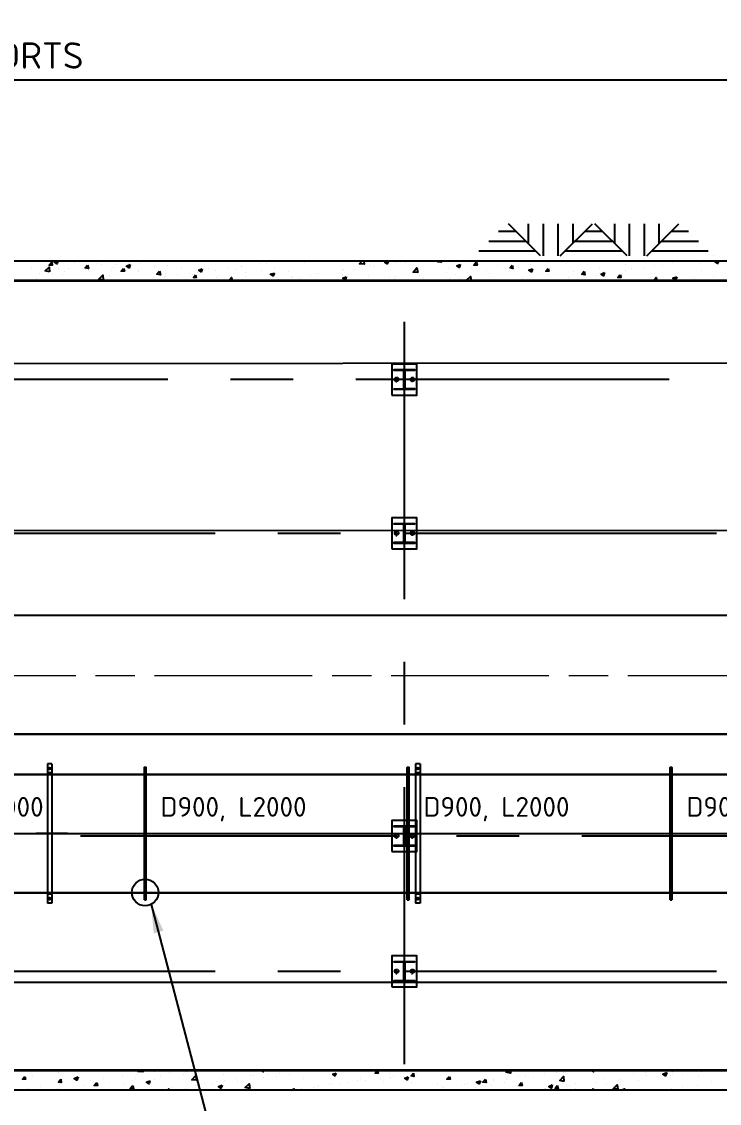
# Model space of a CAD drawing. Header units: inches. Extents: x 0 to 63075, y 0 to 44550.
# Drawn here: x 24746 to 30053, y 30238 to 38462 of the extents above; entities that cross this region are included whole.
import ezdxf

# ---------------------------------------------------------------- set-up
doc = ezdxf.new("R2010")
doc.units = ezdxf.units.IN
doc.header["$MEASUREMENT"] = 0
doc.linetypes.add('ACAD_ISO08W100', pattern=[36, 24, -3, 6, -3])
for name, color, linetype in [('PDF2_Geometry', 7, 'Continuous'), ('PDF_AXES', 7, 'Continuous'), ('PDF_Text', 7, 'Continuous')]:
    doc.layers.add(name, color=color, linetype=linetype)
doc.layers.add('PDF2_Solid Fills', color=7, linetype='Continuous', true_color=0x00338d)
doc.styles.add('PDF ISOCPEUR', font='isocpeur.ttf')

# ---------------------------------------------------------------- blocks, each defined once
blk = doc.blocks.new('1693 Drift')
at = {"linetype": 'ACAD_ISO08W100', "lineweight": 0, "ltscale": 50}
blk.add_lwpolyline([(-190184.8, -16058.3), (-156755.7, -16058.3)], dxfattribs=at)
at = {"layer": 'PDF2_Geometry', "color": 253, "lineweight": 25, "true_color": 0x999999}
for points in [[(-179096.8, -8278.6), (-179096.8, -11053), (-177094.7, -13055.1), (-159078.8, -13055.1), (-159078.8, -19061.5), (-177094.7, -19061.5), (-179096.8, -21063.6), (-179093.7, -29904.7)], [(-179093.7, -11053), (-179093.7, -8281.8), (-179093.7, -11053), (-177091.5, -13055.1), (-159078.8, -13055.1), (-159078.8, -19061.5), (-177091.5, -19061.5), (-179093.7, -21060.4), (-179093.7, -29901.6)], [(-178896.6, -8278.6), (-178947.5, -10992.6), (-177034.3, -12905.8), (-158929.4, -12905.8), (-158929.4, -19210.9), (-177034.3, -19210.9), (-178937.9, -21114.5), (-178925.2, -29904.7)]]:
    blk.add_lwpolyline(points, dxfattribs=at)
at = {"layer": 'PDF2_Geometry', "color": 252, "lineweight": 25, "true_color": 0x939598}
for points in [[(-163848.9, -12867.6), (-164093.6, -12622.9)], [(-163944.3, -12622.9), (-163944.3, -12772.3)], [(-163829.9, -12622.9), (-163829.9, -12867.6)], [(-163718.6, -12622.9), (-163718.6, -12867.6)], [(-163699.6, -12867.6), (-163454.9, -12622.9)], [(-163604.2, -12622.9), (-163604.2, -12772.3)], [(-163191.1, -12867.6), (-163435.8, -12622.9)], [(-163286.4, -12622.9), (-163286.4, -12772.3)], [(-163175.2, -12622.9), (-163175.2, -12867.6)], [(-163060.8, -12622.9), (-163060.8, -12867.6)], [(-163041.7, -12867.6), (-162797, -12622.9)], [(-162949.6, -12622.9), (-162949.6, -12772.3)], [(-164169.9, -12680.1), (-164036.4, -12680.1)], [(-163512.1, -12680.1), (-163381.8, -12680.1)], [(-162854.2, -12680.1), (-162723.9, -12680.1)], [(-164319.3, -12829.5), (-163887.1, -12829.5)], [(-164243, -12756.4), (-163963.3, -12756.4)], [(-163661.4, -12829.5), (-163229.2, -12829.5)], [(-163585.2, -12756.4), (-163305.5, -12756.4)], [(-163003.6, -12829.5), (-162574.6, -12829.5)], [(-162930.5, -12756.4), (-162647.7, -12756.4)], [(-167681.6, -12912.1), (-167681.6, -12912.1)], [(-167595.8, -12912.1), (-167595.8, -12912.1)], [(-167519.5, -12905.8), (-167525.9, -12928), (-167544.9, -12915.3), (-167522.7, -12905.8)], [(-165193.2, -12905.8), (-165190, -12931.2), (-165225, -12928), (-165205.9, -12905.8)], [(-165005.7, -12905.8), (-165015.3, -12928), (-165034.3, -12915.3), (-165012.1, -12905.8)], [(-164783.3, -12909), (-164783.3, -12909)], [(-164608.5, -12905.8), (-164605.3, -12915.3), (-164630.7, -12912.1), (-164624.4, -12905.8)], [(-163982.4, -12912.1), (-163982.4, -12912.1)], [(-163779, -12912.1), (-163779, -12912.1)], [(-163044.9, -12905.8), (-163044.9, -12905.8)], [(-163013.1, -12905.8), (-163013.1, -12905.8)], [(-162536.4, -12867.6), (-162536.4, -12867.6)], [(-162495.1, -12905.8), (-162501.5, -12924.8), (-162520.5, -12912.1), (-162501.5, -12905.8)], [(-167719.7, -12956.6), (-167719.7, -12956.6)], [(-167516.3, -12963), (-167516.3, -12963)], [(-167468.6, -12985.2), (-167468.6, -12985.2)], [(-167440, -12966.2), (-167440, -12966.2)], [(-167392.4, -12921.7), (-167392.4, -12921.7)], [(-167322.5, -12966.2), (-167322.5, -12966.2)], [(-167312.9, -12972.5), (-167312.9, -12972.5)], [(-167290.7, -12982), (-167290.7, -12982)], [(-167217.6, -12928), (-167217.6, -12928)], [(-167189, -12931.2), (-167189, -12931.2)], [(-167109.5, -12982), (-167109.5, -12982)], [(-167100, -12956.6), (-167100, -12956.6)], [(-167080.9, -12934.4), (-167080.9, -12934.4)], [(-166985.6, -12921.7), (-166985.6, -12921.7)], [(-166985.6, -12937.6), (-166985.6, -12937.6)], [(-166906.1, -12975.7), (-166906.1, -12975.7)], [(-166906.1, -12988.4), (-166906.1, -12988.4)], [(-166899.8, -12928), (-166899.8, -12928)], [(-166782.2, -12947.1), (-166782.2, -12947.1)], [(-166683.7, -12937.6), (-166683.7, -12937.6)], [(-166578.8, -12956.6), (-166578.8, -12956.6)], [(-166461.2, -12991.6), (-166461.2, -12991.6)], [(-166375.4, -12963), (-166375.4, -12963)], [(-166318.2, -12975.7), (-166318.2, -12975.7)], [(-166219.7, -12959.8), (-166219.7, -12959.8)], [(-166172, -12972.5), (-166172, -12972.5)], [(-166124.4, -12947.1), (-166124.4, -12947.1)], [(-166124.4, -12950.3), (-166124.4, -12950.3)], [(-166092.6, -12994.8), (-166092.6, -12994.8)], [(-165981.4, -12928), (-165981.4, -12928)], [(-165968.6, -12982), (-165968.6, -12982)], [(-165930.5, -12924.8), (-165930.5, -12924.8)], [(-165870.1, -12956.6), (-165870.1, -12956.6)], [(-165765.3, -12988.4), (-165765.3, -12988.4)], [(-165647.7, -12918.5), (-165647.7, -12918.5)], [(-165358.5, -12982), (-165358.5, -12982)], [(-165348.9, -12972.5), (-165348.9, -12972.5)], [(-165263.1, -12969.3), (-165263.1, -12969.3)], [(-165151.9, -12943.9), (-165151.9, -12943.9)], [(-165120.1, -12950.3), (-165120.1, -12950.3)], [(-164954.9, -12915.3), (-164954.9, -12915.3)], [(-164878.6, -12918.5), (-164878.6, -12918.5)], [(-164773.7, -12991.6), (-164773.7, -12991.6)], [(-164567.2, -12991.6), (-164567.2, -12991.6)], [(-164551.3, -12953.4), (-164551.3, -12953.4)], [(-164401.9, -12994.8), (-164401.9, -12994.8)], [(-164373.3, -12963), (-164373.3, -12963)], [(-164328.8, -12915.3), (-164328.8, -12915.3)], [(-164258.9, -12975.7), (-164258.9, -12975.7)], [(-164179.4, -12940.7), (-164179.4, -12940.7)], [(-164017.4, -12943.9), (-164017.4, -12943.9)], [(-164014.2, -12959.8), (-164014.2, -12959.8)], [(-163922, -12931.2), (-163922, -12931.2)], [(-163791.7, -12921.7), (-163791.7, -12921.7)], [(-163597.9, -12985.2), (-163597.9, -12985.2)], [(-163400.8, -12956.6), (-163400.8, -12956.6)], [(-163203.8, -12931.2), (-163203.8, -12931.2)], [(-163203.8, -12978.9), (-163203.8, -12978.9)], [(-163156.1, -12966.2), (-163156.1, -12966.2)], [(-163060.8, -12953.4), (-163060.8, -12953.4)], [(-162981.4, -12940.7), (-162981.4, -12940.7)], [(-162917.8, -12937.6), (-162917.8, -12937.6)], [(-162841.5, -12915.3), (-162841.5, -12915.3)], [(-162638.1, -12924.8), (-162638.1, -12924.8)], [(-162622.2, -12978.9), (-162622.2, -12978.9)], [(-167684.8, -13039.2), (-167684.8, -13039.2)], [(-167662.5, -13004.3), (-167662.5, -13004.3)], [(-167564, -12997.9), (-167564, -12997.9)], [(-167487.7, -13010.6), (-167487.7, -13010.6)], [(-167351.1, -13052), (-167351.1, -13052)], [(-167128.6, -13013.8), (-167128.6, -13013.8)], [(-166941.1, -13055.1), (-166941.1, -13055.1)], [(-166709.1, -13029.7), (-166709.1, -13029.7)], [(-166702.8, -12997.9), (-166702.8, -12997.9)], [(-166702.8, -13023.4), (-166702.8, -13023.4)], [(-166607.4, -13010.6), (-166607.4, -13010.6)], [(-166515.3, -13004.3), (-166515.3, -13004.3)], [(-166499.4, -13007.5), (-166499.4, -13007.5)], [(-166315, -13032.9), (-166315, -13032.9)], [(-166296, -13013.8), (-166296, -13013.8)], [(-166216.5, -13055.1), (-166200.6, -13032.9), (-166194.3, -13055.1)], [(-166216.5, -13055.1), (-166216.5, -13055.1)], [(-166092.6, -13023.4), (-166092.6, -13023.4)], [(-165933.7, -13052), (-165933.7, -13052)], [(-165889.2, -13032.9), (-165889.2, -13032.9)], [(-165841.5, -13045.6), (-165841.5, -13045.6)], [(-165746.2, -13032.9), (-165746.2, -13032.9)], [(-165736.7, -13023.4), (-165736.7, -13023.4)], [(-165685.8, -13042.4), (-165685.8, -13042.4)], [(-165600, -13013.8), (-165600, -13013.8)], [(-165561.9, -12997.9), (-165561.9, -12997.9)], [(-165539.6, -12997.9), (-165539.6, -12997.9)], [(-165482.4, -13048.8), (-165482.4, -13048.8)], [(-165358.5, -13007.5), (-165358.5, -13007.5)], [(-165155.1, -13017), (-165155.1, -13017)], [(-164996.2, -13029.7), (-164996.2, -13029.7)], [(-164958.1, -13042.4), (-164958.1, -13042.4)], [(-164951.7, -13023.4), (-164951.7, -13023.4)], [(-164767.4, -13020.2), (-164767.4, -13020.2)], [(-164748.3, -13032.9), (-164748.3, -13032.9)], [(-164738.8, -13039.2), (-164738.8, -13039.2)], [(-164544.9, -13042.4), (-164544.9, -13042.4)], [(-164497.2, -13007.5), (-164497.2, -13007.5)], [(-164459.1, -13036.1), (-164459.1, -13036.1)], [(-164392.4, -13055.1), (-164411.4, -13052), (-164382.8, -13023.4), (-164376.5, -13055.1)], [(-164338.3, -13048.8), (-164338.3, -13048.8)], [(-164236.7, -12997.9), (-164236.7, -12997.9)], [(-163985.6, -13039.2), (-163985.6, -13039.2)], [(-163791.7, -13010.6), (-163791.7, -13010.6)], [(-163636, -13029.7), (-163636, -13029.7)], [(-163540.7, -13017), (-163540.7, -13017)], [(-163423.1, -13017), (-163423.1, -13017)], [(-163397.7, -12997.9), (-163397.7, -12997.9)], [(-163241.9, -13010.6), (-163238.8, -13032.9), (-163261, -13032.9), (-163245.1, -13010.6)], [(-163016.3, -13032.9), (-163016.3, -13032.9)], [(-162987.7, -13055.1), (-162968.6, -13032.9), (-162965.5, -13055.1)], [(-162819.3, -13004.3), (-162819.3, -13004.3)], [(-162774.8, -13055.1), (-162774.8, -13055.1)], [(-162679.4, -13042.4), (-162679.4, -13042.4)], [(-162536.4, -13023.4), (-162536.4, -13023.4)], [(-164885, -15476.8), (-164885, -13369.8)], [(-164894.5, -13738.4), (-164961.2, -13738.4), (-164961.2, -13732), (-164808.7, -13732), (-164808.7, -13738.4), (-164875.4, -13738.4)], [(-166683.7, -13808.3), (-169067.2, -13808.3)], [(-165730.3, -13808.3), (-166207, -13808.3)], [(-162870.1, -13808.3), (-165253.6, -13808.3)], [(-164888.1, -13868.7), (-164888.1, -13744.8)], [(-164881.8, -13744.8), (-164881.8, -13868.7)], [(-164875.4, -13875.1), (-164808.7, -13875.1), (-164808.7, -13884.6), (-164961.2, -13884.6), (-164961.2, -13878.2), (-164894.5, -13878.2)], [(-164894.5, -14907.9), (-164961.2, -14907.9), (-164961.2, -14901.5), (-164808.7, -14901.5), (-164808.7, -14907.9), (-164875.4, -14907.9)], [(-164888.1, -15038.2), (-164888.1, -14914.3)], [(-164881.8, -14914.3), (-164881.8, -15038.2)], [(-166324.6, -14977.8), (-168708.1, -14977.8)], [(-165371.2, -14977.8), (-165847.9, -14977.8)], [(-164875.4, -15044.5), (-164808.7, -15044.5), (-164808.7, -15054.1), (-164961.2, -15054.1), (-164961.2, -15044.5), (-164894.5, -15044.5)], [(-162511, -14977.8), (-164894.5, -14977.8)], [(-176090.5, -16503.2), (-175686.9, -16503.2), (-175690.1, -15603.9), (-161405.1, -15600.7)], [(-164885, -16430.1), (-164885, -15953.4)], [(-160197.5, -16503.2), (-175686.9, -16503.2), (-160197.5, -16503.2)], [(-164885, -19013.8), (-164885, -16906.8)], [(-167446.4, -17259.6), (-167684.8, -17259.6)], [(-164894.5, -17208.7), (-164961.2, -17208.7), (-164961.2, -17202.4), (-164808.7, -17202.4), (-164808.7, -17208.7), (-164875.4, -17208.7)], [(-164888.1, -17339), (-164888.1, -17215.1)], [(-164881.8, -17215.1), (-164881.8, -17339)], [(-164964.4, -17278.7), (-167347.9, -17278.7)], [(-164875.4, -17348.6), (-164808.7, -17348.6), (-164808.7, -17354.9), (-164961.2, -17354.9), (-164961.2, -17348.6), (-164894.5, -17348.6)], [(-164011, -17278.7), (-164487.7, -17278.7)], [(-160855.3, -17278.7), (-163534.3, -17278.7)], [(-164894.5, -18238.4), (-164961.2, -18238.4), (-164961.2, -18232.1), (-164808.7, -18232.1), (-164808.7, -18238.4), (-164875.4, -18238.4)], [(-164888.1, -18368.7), (-164888.1, -18244.8)], [(-164881.8, -18244.8), (-164881.8, -18368.7)], [(-166324.6, -18308.3), (-168708.1, -18308.3)], [(-165371.2, -18308.3), (-165847.9, -18308.3)], [(-162511, -18308.3), (-164894.5, -18308.3)], [(-164875.4, -18378.2), (-164808.7, -18378.2), (-164808.7, -18384.6), (-164961.2, -18384.6), (-164961.2, -18378.2), (-164894.5, -18378.2)], [(-167513.1, -19074.2), (-167513.1, -19074.2)], [(-166877.5, -19061.5), (-166874.4, -19071), (-166909.3, -19067.9), (-166903, -19061.5)], [(-166871.2, -19064.7), (-166871.2, -19064.7)], [(-166788.6, -19071), (-166788.6, -19071)], [(-166667.8, -19074.2), (-166667.8, -19074.2)], [(-166540.7, -19071), (-166540.7, -19071)], [(-165975, -19061.5), (-165959.1, -19071), (-165955.9, -19061.5)], [(-165832, -19080.6), (-165832, -19080.6)], [(-165689, -19061.5), (-165689, -19061.5)], [(-165571.4, -19064.7), (-165571.4, -19064.7)], [(-165088.3, -19061.5), (-165085.2, -19080.6), (-165107.4, -19080.6), (-165091.5, -19061.5)], [(-164996.2, -19080.6), (-164996.2, -19080.6)], [(-164077.8, -19061.5), (-164077.8, -19080.6), (-164109.5, -19074.2), (-164096.8, -19061.5)], [(-163820.3, -19080.6), (-163820.3, -19080.6)], [(-163725, -19077.4), (-163725, -19077.4)], [(-163677.3, -19077.4), (-163677.3, -19077.4)], [(-163629.7, -19067.9), (-163629.7, -19067.9)], [(-163461.2, -19061.5), (-163445.3, -19071), (-163442.2, -19061.5)], [(-163254.7, -19067.9), (-163254.7, -19067.9)], [(-163051.3, -19077.4), (-163051.3, -19077.4)], [(-162844.7, -19071), (-162844.7, -19071)], [(-162622.2, -19071), (-162622.2, -19071)], [(-167710.2, -19102.8), (-167710.2, -19102.8)], [(-167268.4, -19134.6), (-167268.4, -19134.6)], [(-167173.1, -19121.9), (-167173.1, -19121.9)], [(-167128.6, -19150.5), (-167128.6, -19150.5)], [(-167030.1, -19102.8), (-167030.1, -19102.8)], [(-166931.6, -19121.9), (-166931.6, -19121.9)], [(-166788.6, -19131.4), (-166788.6, -19131.4)], [(-166740.9, -19099.6), (-166740.9, -19099.6)], [(-166566.1, -19093.3), (-166566.1, -19093.3)], [(-166464.4, -19083.7), (-166464.4, -19083.7)], [(-166407.2, -19156.8), (-166407.2, -19156.8)], [(-166311.9, -19144.1), (-166311.9, -19144.1)], [(-166261, -19090.1), (-166261, -19090.1)], [(-166251.5, -19137.8), (-166251.5, -19137.8)], [(-166168.9, -19125.1), (-166168.9, -19125.1)], [(-166156.1, -19144.1), (-166156.1, -19144.1)], [(-166057.6, -19099.6), (-166057.6, -19099.6)], [(-166029, -19099.6), (-166029, -19099.6)], [(-165959.1, -19115.5), (-165959.1, -19115.5)], [(-165927.3, -19093.3), (-165927.3, -19093.3)], [(-165854.2, -19109.2), (-165854.2, -19109.2)], [(-165762.1, -19090.1), (-165762.1, -19090.1)], [(-165650.8, -19118.7), (-165650.8, -19118.7)], [(-165447.5, -19125.1), (-165447.5, -19125.1)], [(-165441.1, -19156.8), (-165441.1, -19156.8)], [(-165377.5, -19163.2), (-165377.5, -19163.2)], [(-165307.6, -19150.5), (-165307.6, -19150.5)], [(-165244.1, -19134.6), (-165244.1, -19134.6)], [(-165218.6, -19118.7), (-165218.6, -19118.7)], [(-165180.5, -19137.8), (-165180.5, -19137.8)], [(-165066.1, -19118.7), (-165066.1, -19118.7)], [(-165040.7, -19144.1), (-165040.7, -19144.1)], [(-164989.8, -19112.3), (-164989.8, -19112.3)], [(-164970.8, -19106), (-164970.8, -19106)], [(-164834.1, -19150.5), (-164834.1, -19150.5)], [(-164827.8, -19086.9), (-164827.8, -19086.9)], [(-164789.6, -19083.7), (-164789.6, -19083.7)], [(-164630.7, -19160), (-164630.7, -19160)], [(-164408.3, -19160), (-164408.3, -19160)], [(-164208.1, -19131.4), (-164208.1, -19131.4)], [(-164204.9, -19141), (-164204.9, -19141)], [(-164122.2, -19153.7), (-164122.2, -19153.7)], [(-164109.5, -19128.2), (-164109.5, -19128.2)], [(-164014.2, -19102.8), (-164014.2, -19102.8)], [(-163966.5, -19109.2), (-163966.5, -19109.2)], [(-163899.8, -19115.5), (-163899.8, -19115.5)], [(-163585.2, -19163.2), (-163585.2, -19163.2)], [(-163432.6, -19150.5), (-163432.6, -19150.5)], [(-163362.7, -19125.1), (-163362.7, -19125.1)], [(-163248.3, -19153.7), (-163248.3, -19153.7)], [(-163238.8, -19128.2), (-163238.8, -19128.2)], [(-163140.3, -19086.9), (-163140.3, -19086.9)], [(-163105.3, -19134.6), (-163105.3, -19134.6)], [(-163041.7, -19099.6), (-163041.7, -19099.6)], [(-162863.8, -19102.8), (-162863.8, -19102.8)], [(-162847.9, -19086.9), (-162847.9, -19086.9)], [(-162768.4, -19090.1), (-162768.4, -19090.1)], [(-162644.5, -19096.5), (-162644.5, -19096.5)], [(-162549.2, -19144.1), (-162549.2, -19144.1)], [(-167751.5, -19198.2), (-167751.5, -19198.2)], [(-167656.1, -19185.4), (-167656.1, -19185.4)], [(-167519.5, -19201.3), (-167519.5, -19201.3)], [(-167510, -19166.4), (-167510, -19166.4)], [(-167325.6, -19179.1), (-167325.6, -19179.1)], [(-167233.5, -19207.7), (-167233.5, -19207.7)], [(-167011, -19169.6), (-167011, -19169.6)], [(-166794.9, -19207.7), (-166794.9, -19207.7)], [(-166686.9, -19210.9), (-166677.3, -19201.3), (-166674.2, -19210.9)], [(-166648.7, -19188.6), (-166648.7, -19188.6)], [(-166547, -19198.2), (-166547, -19198.2)], [(-166473.9, -19175.9), (-166473.9, -19175.9)], [(-166350, -19169.6), (-166350, -19169.6)], [(-165749.4, -19210.9), (-165723.9, -19201.3), (-165727.1, -19210.9)], [(-165663.6, -19195), (-165663.6, -19195)], [(-165574.6, -19191.8), (-165574.6, -19191.8)], [(-165546, -19182.3), (-165546, -19182.3)], [(-165450.6, -19169.6), (-165450.6, -19169.6)], [(-164796, -19210.9), (-164796, -19210.9)], [(-164684.7, -19204.5), (-164684.7, -19204.5)], [(-164598.9, -19185.4), (-164598.9, -19185.4)], [(-164589.4, -19191.8), (-164589.4, -19191.8)], [(-164446.4, -19172.7), (-164446.4, -19172.7)], [(-164427.3, -19169.6), (-164427.3, -19169.6)], [(-164344.7, -19191.8), (-164344.7, -19191.8)], [(-164223.9, -19179.1), (-164223.9, -19179.1)], [(-164020.6, -19185.4), (-164020.6, -19185.4)], [(-163826.7, -19207.7), (-163826.7, -19207.7)], [(-163817.2, -19195), (-163817.2, -19195)], [(-163807.6, -19201.3), (-163807.6, -19201.3)], [(-163626.5, -19179.1), (-163626.5, -19179.1)], [(-163613.8, -19204.5), (-163613.8, -19204.5)], [(-163585.2, -19198.2), (-163585.2, -19198.2)], [(-163454.9, -19210.9), (-163448.5, -19201.3), (-163445.3, -19210.9)], [(-163343.6, -19166.4), (-163343.6, -19166.4)], [(-163238.8, -19210.9), (-163210.2, -19201.3), (-163213.3, -19210.9)], [(-162851.1, -19198.2), (-162851.1, -19198.2)], [(-162771.6, -19182.3), (-162771.6, -19182.3)], [(-162657.2, -19172.7), (-162657.2, -19172.7)]]:
    blk.add_lwpolyline(points, dxfattribs=at)
for points in [[(-167583.1, -12988.4), (-167618, -12982), (-167586.2, -12953.4)], [(-167567.2, -12915.3), (-167564, -12937.6), (-167586.2, -12937.6)], [(-167293.9, -12937.6), (-167287.5, -12963), (-167312.9, -12959.8)], [(-167020.6, -12963), (-167014.2, -12985.2), (-167039.6, -12985.2)], [(-166969.7, -12934.4), (-166979.2, -12959.8), (-166998.3, -12947.1)], [(-166747.2, -12985.2), (-166740.9, -13010.6), (-166766.3, -13007.5)], [(-166423.1, -12966.2), (-166429.5, -12988.4), (-166448.5, -12975.7)], [(-164783.3, -12994.8), (-164818.2, -12991.6), (-164789.6, -12959.8)], [(-164459.1, -12934.4), (-164465.5, -12956.6), (-164484.5, -12943.9)], [(-164338.3, -12915.3), (-164332, -12937.6), (-164357.4, -12937.6)], [(-164065, -12937.6), (-164058.7, -12963), (-164080.9, -12959.8)], [(-163909.3, -12966.2), (-163918.9, -12988.4), (-163937.9, -12975.7)], [(-163791.7, -12963), (-163785.4, -12985.2), (-163807.6, -12985.2)], [(-163518.4, -12985.2), (-163512.1, -13010.6), (-163534.3, -13007.5)], [(-163362.7, -12994.8), (-163369.1, -13020.2), (-163388.1, -13007.5)], [(-167176.3, -13052), (-167208.1, -13045.6), (-167179.5, -13013.8)], [(-166473.9, -13010.6), (-166467.6, -13032.9), (-166489.8, -13032.9)], [(-165873.3, -12997.9), (-165882.8, -13020.2), (-165901.9, -13007.5)], [(-165326.7, -13026.5), (-165333.1, -13048.8), (-165352.1, -13036.1)], [(-162812.9, -13026.5), (-162822.5, -13048.8), (-162841.5, -13036.1)], [(-159644.5, -18391), (-159647.7, -13684.4), (-171056.6, -13687.6), (-171056.6, -18391)], [(-164980.3, -13925.9), (-164789.6, -13925.9), (-164789.6, -13690.7), (-164980.3, -13690.7)], [(-164980.3, -15095.4), (-164789.6, -15095.4), (-164789.6, -14860.2), (-164980.3, -14860.2)], [(-160197.5, -14955.6), (-169381.8, -14958.7), (-169381.8, -15600.7), (-160197.5, -15600.7)], [(-169381.8, -17259.6), (-160197.5, -17259.6), (-160197.5, -14955.6), (-169381.8, -14958.7)], [(-164980.3, -17396.2), (-164789.6, -17396.2), (-164789.6, -17161.1), (-164980.3, -17161.1)], [(-164980.3, -18425.9), (-164789.6, -18425.9), (-164789.6, -18190.7), (-164980.3, -18190.7)], [(-165403, -19080.6), (-165412.5, -19102.8), (-165428.4, -19090.1)], [(-164815, -19080.6), (-164811.9, -19106), (-164834.1, -19102.8)], [(-162889.2, -19077.4), (-162898.7, -19102.8), (-162917.8, -19090.1)], [(-167770.6, -19106), (-167767.4, -19128.2), (-167789.6, -19128.2)], [(-167497.3, -19128.2), (-167494.1, -19153.7), (-167516.3, -19150.5)], [(-167367, -19109.2), (-167376.5, -19134.6), (-167395.6, -19121.9)], [(-167223.9, -19153.7), (-167217.6, -19175.9), (-167243, -19175.9)], [(-166820.3, -19141), (-166826.7, -19163.2), (-166845.8, -19150.5)], [(-166467.6, -19134.6), (-166502.5, -19131.4), (-166470.8, -19099.6)], [(-166060.8, -19198.2), (-166095.8, -19191.8), (-166064, -19163.2)], [(-164856.4, -19109.2), (-164862.7, -19131.4), (-164881.8, -19118.7)], [(-164541.7, -19106), (-164535.4, -19128.2), (-164560.8, -19128.2)], [(-164306.6, -19141), (-164316.1, -19163.2), (-164335.2, -19150.5)], [(-164268.4, -19128.2), (-164262.1, -19153.7), (-164287.5, -19150.5)], [(-163995.1, -19153.7), (-163988.8, -19175.9), (-164011, -19175.9)], [(-163671, -19144.1), (-163702.8, -19137.8), (-163674.2, -19106)], [(-166950.6, -19175.9), (-166944.3, -19201.3), (-166969.7, -19198.2)], [(-166270.6, -19172.7), (-166280.1, -19195), (-166299.2, -19182.3)], [(-163760, -19169.6), (-163766.3, -19195), (-163785.4, -19182.3)], [(-163721.8, -19175.9), (-163715.5, -19201.3), (-163737.7, -19198.2)], [(-163261, -19204.5), (-163296, -19201.3), (-163267.4, -19169.6)]]:
    blk.add_lwpolyline(points, close=True, dxfattribs=at)
at = {"layer": 'PDF2_Geometry', "color": 252, "lineweight": 35, "true_color": 0x939598}
blk.add_lwpolyline([(-177094.7, -13055.1), (-159078.8, -13055.1), (-159078.8, -19061.5), (-177094.7, -19061.5)], close=True, dxfattribs=at)
at = {"layer": 'PDF2_Geometry', "color": 252, "lineweight": 18, "true_color": 0x939598}
for points in [[(-164964.4, -13808.3), (-164923.1, -13808.3)], [(-164945.3, -13830.6), (-164945.3, -13789.2)], [(-164846.8, -13808.3), (-164805.5, -13808.3)], [(-164824.6, -13827.4), (-164824.6, -13786.1)], [(-164945.3, -15000.1), (-164945.3, -14955.6)], [(-164824.6, -14996.9), (-164824.6, -14955.6)], [(-164964.4, -14977.8), (-164923.1, -14977.8)], [(-164846.8, -14977.8), (-164805.5, -14977.8)], [(-164945.3, -17300.9), (-164945.3, -17259.6)], [(-164824.6, -17300.9), (-164824.6, -17259.6)], [(-164964.4, -17278.7), (-164923.1, -17278.7)], [(-164846.8, -17278.7), (-164805.5, -17278.7)], [(-164964.4, -18308.3), (-164923.1, -18308.3)], [(-164945.3, -18330.6), (-164945.3, -18289.3)], [(-164846.8, -18308.3), (-164805.5, -18308.3)], [(-164824.6, -18330.6), (-164824.6, -18289.3)]]:
    blk.add_lwpolyline(points, dxfattribs=at)
at = {"layer": 'PDF2_Geometry', "color": 252, "lineweight": 25, "true_color": 0x939598}
for centre in [(-164943.8, -13806.7), (-164823, -13806.7), (-164943.8, -14976.2), (-164823, -14976.2), (-164943.8, -17277.1), (-164823, -17277.1), (-164943.8, -18306.7), (-164823, -18306.7)]:
    blk.add_circle(centre, 14.3, dxfattribs=at)
for centre, start, end in [((-164892.9, -13743.2), 359.99991, 90.05459), ((-164873.8, -13743.2), 90.00006, 179.99995), ((-164892.9, -13867.1), 270.00005, 359.99995), ((-164873.8, -13867.1), 179.99991, 270.05459), ((-164892.9, -14912.7), 359.99991, 90.05459), ((-164873.8, -14912.7), 90.00005, 179.99995), ((-164892.9, -15036.6), 270.00005, 359.99995), ((-164873.8, -15036.6), 179.99991, 270.05459), ((-164892.9, -17213.5), 359.99991, 90.05459), ((-164873.8, -17213.5), 90.00006, 179.99995), ((-164892.9, -17337.5), 270.00006, 359.99994), ((-164873.8, -17337.5), 179.99991, 270.05459), ((-164892.9, -18243.2), 359.99991, 90.05459), ((-164873.8, -18243.2), 90.00005, 179.99994), ((-164892.9, -18367.1), 270.00006, 359.99994), ((-164873.8, -18367.1), 179.99991, 270.05459)]:
    blk.add_arc(centre, 7.94, start, end, dxfattribs=at)
blk = doc.blocks.new('FAN_DUCT_2000')
at = {"lineweight": 30}
for p, q in [((32135.5, -18994.6), (32135.5, -18094.6)), ((32135.5, -18094.6), (34123.5, -18094.6)), ((34123.5, -18094.6), (34123.5, -18994.6)), ((32135.5, -18994.6), (34123.5, -18994.6))]:
    blk.add_line(p, q, dxfattribs=at)
at = {"linetype": 'ACAD_ISO08W100', "lineweight": 0, "ltscale": 5}
blk.add_lwpolyline([(34323.5, -18544.6), (31935.5, -18544.6)], dxfattribs=at)
at = {"layer": 'PDF_AXES', "lineweight": 30}
for points in [[(32135.5, -18041.6), (32129.5, -18041.6), (32129.5, -19047.6), (32135.5, -19047.6)], [(34129.5, -18041.6), (34123.5, -18041.6), (34123.5, -19047.6), (34129.5, -19047.6)]]:
    blk.add_lwpolyline(points, close=True, dxfattribs=at)
at = {"layer": 'PDF_Text', "insert": (34012.6, -18730.3), "char_height": 150, "attachment_point": 4, "rotation": 180, "style": 'PDF ISOCPEUR'}
blk.add_mtext('D900, L2000', dxfattribs=at)

msp = doc.modelspace()

# ---------------------------------------------------------------- linework, layer by layer
for p, q in [((13758.8, 38019.2), (31611.8, 38019.2)), ((24976.3, 32819.2), (24941.3, 32819.2)), ((24941.3, 32819.2), (24941.3, 31759.2)), ((24976.3, 32819.2), (24976.3, 31759.2)), ((27776.3, 32819.2), (27741.3, 32819.2)), ((27741.3, 32819.2), (27741.3, 31759.2)), ((27776.3, 32819.2), (27776.3, 31759.2)), ((24976.3, 32751.1), (24941.3, 32751.1)), ((24976.3, 32749.1), (24941.3, 32749.1)), ((27776.3, 32751.1), (27741.3, 32751.1)), ((27776.3, 32749.1), (27741.3, 32749.1)), ((24976.3, 31829.2), (24941.3, 31829.2)), ((27776.3, 31829.2), (27741.3, 31829.2)), ((24976.3, 31827.2), (24941.3, 31827.2)), ((24976.3, 31759.2), (24941.3, 31759.2)), ((27776.3, 31827.2), (27741.3, 31827.2)), ((27776.3, 31759.2), (27741.3, 31759.2))]:
    msp.add_line(p, q)
at = {"linetype": 'ACAD_ISO08W100', "lineweight": 0, "ltscale": 5}
for points in [[(24947.9, 32784.2), (24958.8, 32784.2), (24969.6, 32784.2)], [(24958.8, 32795), (24958.8, 32784.2), (24958.8, 32773.3)], [(27747.9, 32784.2), (27758.8, 32784.2), (27769.6, 32784.2)], [(27758.8, 32795), (27758.8, 32784.2), (27758.8, 32773.3)], [(24947.9, 31794.2), (24958.8, 31794.2), (24969.6, 31794.2)], [(24958.8, 31805), (24958.8, 31794.2), (24958.8, 31783.3)], [(27747.9, 31794.2), (27758.8, 31794.2), (27769.6, 31794.2)], [(27758.8, 31805), (27758.8, 31794.2), (27758.8, 31783.3)]]:
    msp.add_lwpolyline(points, dxfattribs=at)
for centre, radius in [((24958.8, 32784.2), 8), ((27758.8, 32784.2), 8), ((25685.3, 31841.4), 101.2), ((24958.8, 31794.2), 8), ((27758.8, 31794.2), 8)]:
    msp.add_circle(centre, radius)
at = {"layer": 'PDF2_Geometry', "lineweight": 25}
msp.add_lwpolyline([(25729.4, 31758.6), (26238.4, 29815.5), (27331.7, 29815.5)], dxfattribs=at)
at = {"layer": 'PDF2_Solid Fills', "color": 7, "transparency": 33554559}
msp.add_solid([(25750.9, 31530.4), (25729.4, 31758.6), (25823.7, 31551.6)], dxfattribs=at)

# ---------------------------------------------------------------- block references
msp.add_blockref('1693 Drift', (192541.7, 49549))
at = {"rotation": 180}
for p in [(57814.8, 13744.5), (59814.8, 13744.5), (61814.8, 13744.5), (63814.8, 13744.5)]:
    msp.add_blockref('FAN_DUCT_2000', p, dxfattribs=at)

# ---------------------------------------------------------------- texts
at = {"layer": 'PDF_Text', "insert": (19210.9, 38104.6), "char_height": 200, "attachment_point": 7, "style": 'PDF ISOCPEUR'}
msp.add_mtext('6 SPACES AT 2800 = 16800 HANGER SUPPORTS', dxfattribs=at)

doc.saveas('drawing.dxf')
